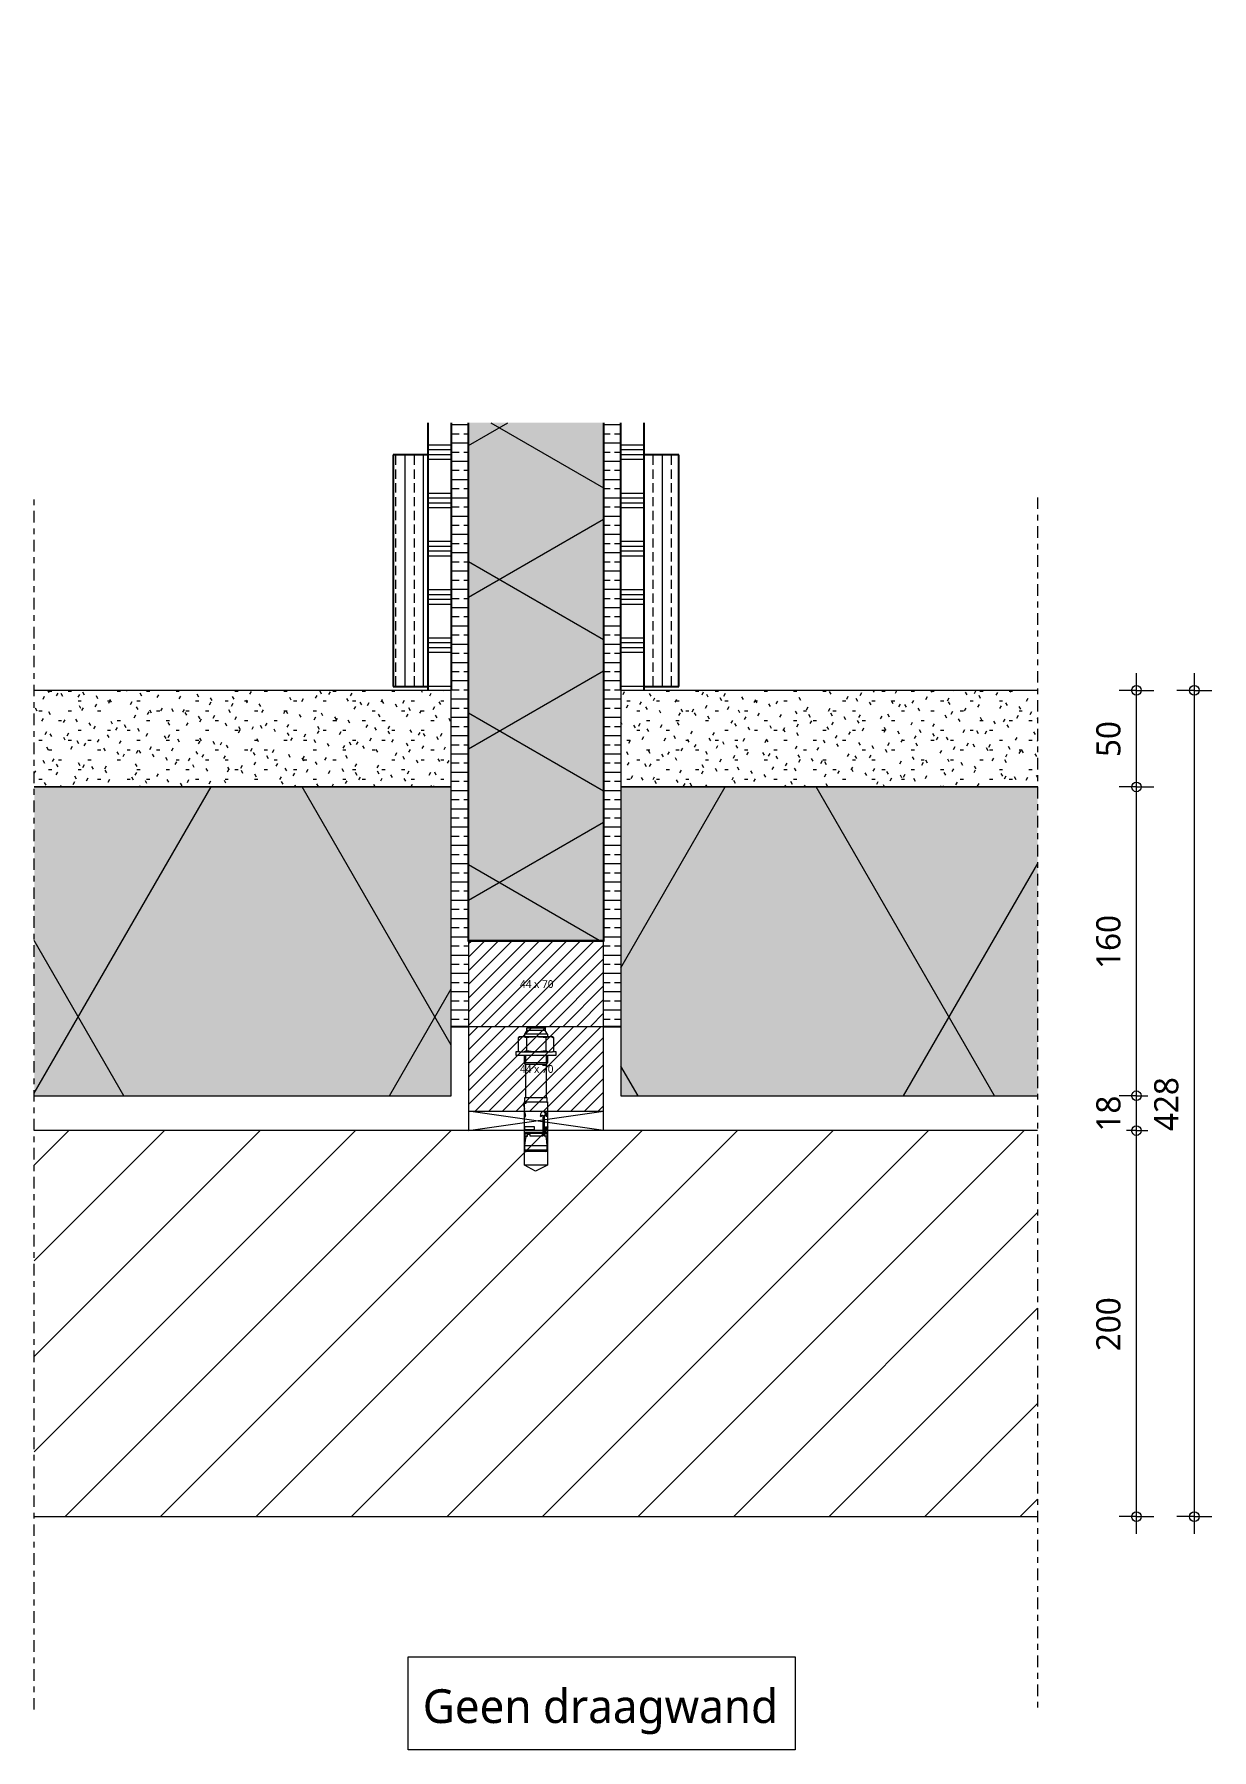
# Model space of a CAD drawing. Header units: millimetres. Extents: x 2927 to 18500, y -7154 to 6447.
# Drawn here: x 16010 to 16620, y -2459 to -1570 of the extents above; entities that cross this region are included whole.
import ezdxf

# ---------------------------------------------------------------- set-up
doc = ezdxf.new("R2010")
doc.units = ezdxf.units.MM
doc.linetypes.add('MV_center', pattern=[15, 6, -3, 3, -3])
for name, color, linetype, lineweight in [('A-ANNO-DIMS', 211, 'Continuous', 13), ('A-ANNO-DIMS-5', 211, 'Continuous', 13), ('A-ANNO-NOTE', 131, 'Continuous', 18), ('A-DETL', 90, 'Continuous', 13), ('A-DETL-GENF', 92, 'Continuous', 18), ('A-DETL-MEDM', 33, 'Continuous', 18), ('G-ANNO-TEXT', 231, 'Continuous', 13)]:
    doc.layers.add(name, color=color, linetype=linetype, lineweight=lineweight)
doc.styles.add('Segoe UI_1', font='segoeui.ttf', dxfattribs={"height": 4})
doc.styles.add('Segoe UI_3', font='segoeui.ttf', dxfattribs={"height": 12.5})
doc.styles.add('Segoe UI_4', font='segoeui.ttf', dxfattribs={"height": 17.5})
doc.dimstyles.new('2_5_mm_4', dxfattribs={"dimscale": 304.8, "dimtxt": 13.092049, "dimasz": 0.016404, "dimexe": 0.029528, "dimexo": 0.0625, "dimgap": 0.014764, "dimtad": 1, "dimdec": 0, "dimzin": 0, "dimdsep": 46, "dimtxsty": 'Segoe UI_3', "dimblk1": 'DOTBLANK', "dimblk2": 'DOTBLANK', "dimsah": 1, "dimcen": 0.09, "dimdle": 0.029528, "dimazin": 0, "dimtfac": 1, "dimtdec": 4, "dimtix": 1, "dimtmove": 0, "dimatfit": 3, "dimfxl": 0.029528, "dimfxlon": 1, "dimtvp": 1, "dimtfill": 1, "dimtolj": 1, "dimtzin": 0, "dimarcsym": 2})
pattern_1 = [(90, (0, 0), (-9.525, 6e-16), []), (90, (4.763, 0), (-9.525, 6e-16), [4.762, -2.381])]
pattern_2 = [(0, (0, 10), (0, 25), []), (0, (0, 12.5), (0, 25), []), (0, (0, 15), (0, 25), []), (0, (0, 17.5), (0, 25), [])]
pattern_3 = [(0, (0, 0), (0, 9.476), []), (0, (0, 4.738), (0, 9.476), [4.738, -2.369])]
pattern_4 = [(0, (0, 0), (20.32, 5.08), [1.676, -13.564, 1.676, -13.564, -81.28]), (0, (0, 0), (20.32, 5.08), [-30.48, 1.676, -28.804, 1.676, -13.564, -35.56]), (0, (0, 0), (20.32, 5.08), [-76.2, 1.676, -8.484, 1.676, -23.724]), (120, (7.62, 2.54), (-14.559409, 15.0576362), [1.676, -13.564, 1.676, -13.564, -81.28]), (120, (7.62, 2.54), (-14.559409, 15.0576362), [-30.48, 1.676, -28.804, 1.676, -13.564, -35.56]), (120, (7.62, 2.54), (-14.559409, 15.0576362), [-76.2, 1.676, -8.484, 1.676, -23.724]), (240, (10.16, 12.7), (-5.760591, -20.1376362), [1.676, -13.564, 1.676, -13.564, -81.28]), (240, (10.16, 12.7), (-5.760591, -20.1376362), [-30.48, 1.676, -28.804, 1.676, -13.564, -35.56]), (240, (10.16, 12.7), (-5.760591, -20.1376362), [-76.2, 1.676, -8.484, 1.676, -23.724])]

# ---------------------------------------------------------------- blocks, each defined once
blk = doc.blocks.new('42_isolatie - Type 1-4084847-Details Domera')
at = {"layer": 'A-DETL-GENF'}
h = blk.add_hatch(color=256, dxfattribs=at)
h.paths.add_polyline_path([(0.28, 0.8), (268.25, 0.8), (268.25, 70.8), (0.28, 70.8)])
h.paths.add_polyline_path([(664.31, 0.8), (711.57, 0.8), (711.57, 70.8), (664.31, 70.8)])
at = {"layer": 'A-DETL-GENF', "lineweight": 13}
h = blk.add_hatch(dxfattribs=at)
h.set_pattern_fill('FP_63', color=256, style=0, pattern_type=2)
h.set_pattern_definition([(60, (32.3, 205.2), (-58.89, 34), []), (120, (32.3, 205.2), (-58.89, -34), [])])
h.paths.add_polyline_path([(0.28, 0.8), (268.25, 0.8), (268.25, 70.8), (0.28, 70.8)])
h.paths.add_polyline_path([(664.31, 0.8), (711.57, 0.8), (711.57, 70.8), (664.31, 70.8)])
at = {"layer": 'A-DETL-GENF'}
for p, q in [((268.25, 70.8), (0.28, 70.8)), ((0.28, 70.8), (0.28, 0.8)), ((0.28, 70.8), (0.28, 0.8)), ((711.57, 0.8), (711.57, 70.8)), ((0.28, 0.8), (268.25, 0.8))]:
    blk.add_line(p, q, dxfattribs=at)
blk = doc.blocks.new('00 hout rechthoekig - 44x70-V315-Details Domera')
at = {"layer": 'A-DETL-GENF', "lineweight": 13}
h = blk.add_hatch(dxfattribs=at)
h.set_pattern_fill('FP_372', color=256, style=0, pattern_type=2)
h.set_pattern_definition([(45, (-16234.834, 2083.764), (-3.5355339, 3.5355339), [])])
h.paths.add_polyline_path([(70, -44), (70, 0), (0, 0), (0, -44)])
at = {"layer": 'A-DETL-MEDM'}
for p, q in [((0, 0), (0, -44)), ((70, -44), (70, 0)), ((0, -44), (70, -44))]:
    blk.add_line(p, q, dxfattribs=at)
blk = doc.blocks.new('00 hout rechthoekig - 44x70-V316-Details Domera')
at = {"layer": 'A-DETL-GENF', "lineweight": 13}
h = blk.add_hatch(dxfattribs=at)
h.set_pattern_fill('FP_373', color=256, style=0, pattern_type=2)
h.set_pattern_definition([(45, (-16234.834, 2039.764), (-3.5355339, 3.5355339), [])])
h.paths.add_polyline_path([(70, -44), (70, 0), (0, 0), (0, -44)])
at = {"layer": 'A-DETL-MEDM'}
for p, q in [((70, 0), (0, 0)), ((0, 0), (0, -44)), ((70, -44), (70, 0)), ((0, -44), (70, -44))]:
    blk.add_line(p, q, dxfattribs=at)
blk = doc.blocks.new('28 snelboutanker 2d - Snelboutanker M12-4446227-Details Domera')
at = {"layer": 'A-DETL-GENF', "lineweight": 5}
for p, q in [((-6, 57), (0.25, 60.18)), ((-6, 57), (6, 57)), ((-6, 24.2), (-6, 57)), ((0.25, 60.18), (6, 57)), ((6, 57), (6, 24.2)), ((-5.87, 49.2), (-5.87, 46.8)), ((5.88, 49.2), (-5.87, 49.2)), ((-5.87, 46.8), (-5.43, 43.15)), ((5.88, 46.8), (-5.87, 46.8)), ((-5.07, 50), (5.08, 50)), ((5.43, 43.15), (5.88, 46.8)), ((5.88, 46.8), (5.88, 49.2)), ((-6, 38.6), (-6.4, 37.2)), ((-4.93, 37.2), (-6.4, 37.2)), ((-5.43, 40.2), (-6, 42)), ((-6, 42), (-4.3, 42)), ((-6, 40.2), (-4.05, 40.2)), ((-6, 38.6), (-4.93, 38.6)), ((-4.21, 40.7), (-5.59, 40.7)), ((-5.47, 37.2), (-5.47, 38.6)), ((-5.43, 43.15), (-5.16, 42)), ((-4.93, 37.2), (-4.93, 38.6)), ((-4.05, 40.2), (-4.62, 42)), ((-4.34, 40.2), (-4.34, 31.64)), ((-4.3, 42), (-3.73, 40.2)), ((-4.05, 31.82), (-4.05, 40.2)), ((-3.73, 40.2), (-3.73, 32.25)), ((-3.64, 40.2), (-3.49, 42)), ((-3.64, 31.69), (-3.64, 40.2)), ((-3.64, 40.2), (6, 40.2)), ((-3.6, 40.7), (5.59, 40.7)), ((-3.49, 42), (3.06, 42)), ((5.9, 38.6), (0.8, 38.6)), ((0.8, 38.6), (0.8, 37.2)), ((0.8, 37.2), (5.9, 37.2)), ((3.06, 42), (3.06, 41.2)), ((3.06, 41.2), (4.81, 41.2)), ((4.41, 42), (4.41, 41.2)), ((6, 42), (4.41, 42)), ((4.81, 41.2), (4.81, 42)), ((5.16, 42), (5.43, 43.15)), ((5.43, 40.2), (6, 42)), ((5.9, 37.2), (5.9, 38.6)), ((-5.27, 31.74), (-4.97, 30.65)), ((-3.73, 32.25), (-4.4, 31.36)), ((5.4, 31.36), (6, 32.25)), ((6.7, 25.2), (6, 28)), ((-5.87, 24.2), (-5.87, 22.2)), ((5.88, 24.2), (-5.87, 24.2)), ((-5.87, 22.2), (5.88, 22.2)), ((-5.5, 22.05), (-5.5, 5)), ((5.5, 22.05), (-5.5, 22.05)), ((1, 24.2), (-5, 24.2)), ((5.3, 24.2), (5.3, 25.2)), ((5.3, 25.2), (6.7, 25.2)), ((5.5, 5), (5.5, 22.05)), ((5.88, 22.2), (5.88, 24.2)), ((-5.5, 5), (-6, 4.13)), ((-6, 0), (-6, 4.13)), ((-6, 4.13), (-6, 0)), ((-6, 4.13), (6, 4.13)), ((-5.5, 5), (5.5, 5)), ((-5.23, 0), (-5.23, 4.13)), ((5.23, 4.13), (5.23, 0)), ((5.5, 5), (6, 4.13)), ((6, 4.13), (6, 0)), ((-10.5, 0), (-10.5, -1.6)), ((10.5, 0), (-10.5, 0)), ((-10.5, -1.6), (-8.5, -1.6)), ((-8.5, -1.6), (-9.19, -2)), ((-9.19, -2), (-9.19, -8.95)), ((8.5, -1.6), (-8.5, -1.6)), ((-5.05, -8.83), (-5.05, -2.3)), ((4.97, -8.83), (4.97, -2.36)), ((9.19, -2), (8.5, -1.6)), ((8.5, -1.6), (10.5, -1.6)), ((9.19, -8.95), (9.19, -2)), ((10.5, -1.6), (10.5, 0)), ((-9.19, -8.95), (-8.5, -9.35)), ((-8.5, -9.35), (8.5, -9.35)), ((-6, -10.73), (-6, -9.35)), ((-6, -10.73), (-4.75, -12.73)), ((-6, -10.73), (6, -10.73)), ((-4.75, -13.83), (-4.75, -12.73)), ((-4.75, -12.73), (4.75, -12.73)), ((-4.75, -13.83), (4.75, -13.83)), ((-4.75, -13.83), (-4.35, -14.85)), ((4.35, -14.85), (-4.35, -14.85)), ((4.35, -14.85), (4.75, -13.83)), ((4.75, -12.73), (6, -10.73)), ((4.75, -12.73), (4.75, -13.83)), ((6, -10.73), (6, -9.35)), ((8.5, -9.35), (9.19, -8.95))]:
    blk.add_line(p, q, dxfattribs=at)
for centre, radius, start, end in [((-5.07, 49.2), 0.8, 90, 180), ((5.08, 49.2), 0.8, 360, 90), ((-5.39, 31.41), 0.356, 71.11798, 209.39158), ((-3.94, 30.98), 1.78, 171.76812, 275.00025), ((-3.29, 31.2), 2.05, 164.60441, 256.26193), ((-2.94, 31.23), 2.1, 195.75734, 250.56196), ((-4.18, 31.08), 1.91, 281.92187, 5.82406), ((-2.57, 31.44), 0.341, 330.65592, 132.48694), ((11.06, 31.47), 5.66, 181.14792, 192.73885), ((7.36, 30.67), 1.88, 193.77756, 223.51892), ((-5.4, 24.8), 0.6, 180, 270.10461), ((-7.39, -5.85), 4.25, 56.56158, 114.99239), ((-7.08, -5.1), 4.25, 240.26752, 298.52799), ((-0.05, -25.78), 24, 77.93264, 102.02312), ((-0.05, 14.64), 24, 257.97688, 282.06736), ((7.39, -5.85), 4.25, 65.00761, 124.70864), ((7.09, -4.82), 4.53, 242.11364, 297.61207)]:
    blk.add_arc(centre, radius, start, end, dxfattribs=at)
for points in [[(-5.27, 31.74), (-4.94, 31.16), (-4.42, 30.8), (-4.34, 31.64)], [(-2.8, 31.69), (-3.16, 31.2), (-3.65, 30.93), (-3.64, 31.69)]]:
    blk.add_open_spline(points, degree=3, dxfattribs=at)
blk = doc.blocks.new('42_isolatie - Type 1-V317-Details Domera')
at = {"layer": 'A-DETL-GENF'}
blk.add_hatch(color=256, dxfattribs=at).paths.add_polyline_path([(216.28, 0.8), (216.28, 160.8), (0.28, 160.8), (0.28, 0.8)])
at = {"layer": 'A-DETL-GENF', "lineweight": 13}
h = blk.add_hatch(dxfattribs=at)
h.set_pattern_fill('FP_48', color=256, style=0, pattern_type=2)
h.set_pattern_definition([(60, (-2360.91, 160.98), (-138.564, 80), []), (120, (-2360.91, 160.98), (-138.564, -80), [])])
h.paths.add_polyline_path([(216.28, 0.8), (216.28, 160.8), (0.28, 160.8), (0.28, 0.8)])
at = {"layer": 'A-DETL-GENF'}
for p, q in [((216.28, 160.8), (0.28, 160.8)), ((0.28, 160.8), (0.28, 0.8)), ((0.28, 160.8), (0.28, 0.8)), ((0.28, 0.8), (216.28, 0.8)), ((0.28, 0.8), (216.28, 0.8))]:
    blk.add_line(p, q, dxfattribs=at)
blk = doc.blocks.new('42_isolatie - Type 1-V318-Details Domera')
at = {"layer": 'A-DETL-GENF'}
blk.add_hatch(color=256, dxfattribs=at).paths.add_polyline_path([(216.28, -0.8), (0.28, -0.8), (0.28, -160.8), (216.28, -160.8)])
at = {"layer": 'A-DETL-GENF', "lineweight": 13}
h = blk.add_hatch(dxfattribs=at)
h.set_pattern_fill('FP_316', color=256, style=0, pattern_type=2)
h.set_pattern_definition([(300, (-2360.91, -160.98), (-138.564, -80), []), (240, (-2360.91, -160.98), (-138.564, 80), [])])
h.paths.add_polyline_path([(216.28, -0.8), (0.28, -0.8), (0.28, -160.8), (216.28, -160.8)])
at = {"layer": 'A-DETL-GENF'}
for p, q in [((216.28, -0.8), (0.28, -0.8)), ((0.28, -0.8), (0.28, -160.8)), ((216.28, -0.8), (0.28, -0.8)), ((0.28, -0.8), (0.28, -160.8)), ((0.28, -160.8), (216.28, -160.8))]:
    blk.add_line(p, q, dxfattribs=at)
blk = doc.blocks.new('NLRS_00_DI_maskeer - Type 1-4235182-Details Domera')
at = {"layer": 'A-DETL-GENF', "linetype": 'MV_center'}
blk.add_line((-100, 0), (528.05, 0), dxfattribs=at)
blk = doc.blocks.new('NLRS_00_DI_maskeer - Type 1-4235184-Details Domera')
at = {"layer": 'A-DETL-GENF', "linetype": 'MV_center'}
blk.add_line((528.05, 0), (-100, 0), dxfattribs=at)
blk = doc.blocks.new('DIMBLOCK441-Details Domera')
at = {"layer": 'A-ANNO-DIMS-5'}
for p, q in [((16581.03, -2137.76), (16572.03, -2137.76)), ((16581.03, -2346.76), (16581.03, -2137.76)), ((16581.03, -2137.76), (16590.03, -2137.76)), ((16581.03, -2337.76), (16572.03, -2337.76)), ((16581.03, -2337.76), (16590.03, -2337.76))]:
    blk.add_line(p, q, dxfattribs=at)
for centre in [(16581.03, -2137.76), (16581.03, -2337.76)]:
    blk.add_circle(centre, 2.5, dxfattribs=at)
at = {"layer": 'A-ANNO-DIMS-5', "color": 0, "insert": (16560.22, -2252.05), "char_height": 12.5, "width": 34.2774, "attachment_point": 1, "rotation": 90, "line_spacing_factor": 1.142579, "style": 'Segoe UI_3', "bg_fill": 3, "box_fill_scale": 1.25, "bg_fill_color": 9, "bg_fill_true_color": 13158600, "bg_fill_transparency": 0}
blk.add_mtext('200', dxfattribs=at)
blk = doc.blocks.new('_DotBlank')
at = {"color": 0, "linetype": 'ByBlock', "lineweight": -2}
blk.add_line((-0.5, 0), (-1, 0), dxfattribs=at)
blk.add_circle((0, 0), 0.5, dxfattribs=at)
blk = doc.blocks.new('DIMBLOCK442-Details Domera')
at = {"layer": 'A-ANNO-DIMS-5'}
for p, q in [((16581.03, -2119.72), (16572.03, -2119.72)), ((16581.03, -2137.76), (16581.03, -2119.72)), ((16581.03, -2119.72), (16590.03, -2119.72)), ((16581.03, -2137.76), (16572.03, -2137.76)), ((16581.03, -2137.76), (16590.03, -2137.76))]:
    blk.add_line(p, q, dxfattribs=at)
for centre in [(16581.03, -2119.72), (16581.03, -2137.76)]:
    blk.add_circle(centre, 2.5, dxfattribs=at)
at = {"layer": 'A-ANNO-DIMS-5', "color": 0, "insert": (16560.22, -2138.26), "char_height": 12.5, "width": 22.8516, "attachment_point": 1, "rotation": 90, "line_spacing_factor": 1.142579, "style": 'Segoe UI_3', "bg_fill": 3, "box_fill_scale": 1.25, "bg_fill_color": 9, "bg_fill_true_color": 13158600, "bg_fill_transparency": 0}
blk.add_mtext('18', dxfattribs=at)
blk = doc.blocks.new('DIMBLOCK443-Details Domera')
at = {"layer": 'A-ANNO-DIMS-5'}
for p, q in [((16581.03, -1959.72), (16572.03, -1959.72)), ((16581.03, -2119.72), (16581.03, -1959.72)), ((16581.03, -1959.72), (16590.03, -1959.72)), ((16581.03, -2119.72), (16572.03, -2119.72)), ((16581.03, -2119.72), (16590.03, -2119.72))]:
    blk.add_line(p, q, dxfattribs=at)
for centre in [(16581.03, -1959.72), (16581.03, -2119.72)]:
    blk.add_circle(centre, 2.5, dxfattribs=at)
at = {"layer": 'A-ANNO-DIMS-5', "color": 0, "insert": (16560.22, -2054), "char_height": 12.5, "width": 34.2774, "attachment_point": 1, "rotation": 90, "line_spacing_factor": 1.142579, "style": 'Segoe UI_3', "bg_fill": 3, "box_fill_scale": 1.25, "bg_fill_color": 9, "bg_fill_true_color": 13158600, "bg_fill_transparency": 0}
blk.add_mtext('160', dxfattribs=at)
blk = doc.blocks.new('DIMBLOCK444-Details Domera')
at = {"layer": 'A-ANNO-DIMS-5'}
for p, q in [((16581.03, -1959.72), (16581.03, -1900.72)), ((16581.03, -1909.72), (16572.03, -1909.72)), ((16581.03, -1909.72), (16590.03, -1909.72)), ((16581.03, -1959.72), (16572.03, -1959.72)), ((16581.03, -1959.72), (16590.03, -1959.72))]:
    blk.add_line(p, q, dxfattribs=at)
for centre in [(16581.03, -1909.72), (16581.03, -1959.72)]:
    blk.add_circle(centre, 2.5, dxfattribs=at)
at = {"layer": 'A-ANNO-DIMS-5', "color": 0, "insert": (16560.22, -1944.24), "char_height": 12.5, "width": 22.8516, "attachment_point": 1, "rotation": 90, "line_spacing_factor": 1.142579, "style": 'Segoe UI_3', "bg_fill": 3, "box_fill_scale": 1.25, "bg_fill_color": 9, "bg_fill_true_color": 13158600, "bg_fill_transparency": 0}
blk.add_mtext('50', dxfattribs=at)
blk = doc.blocks.new('DIMBLOCK445-Details Domera')
at = {"layer": 'A-ANNO-DIMS-5'}
for p, q in [((16611.03, -2346.76), (16611.03, -1900.72)), ((16611.03, -1909.72), (16602.03, -1909.72)), ((16611.03, -1909.72), (16620.03, -1909.72)), ((16611.03, -2337.76), (16602.03, -2337.76)), ((16611.03, -2337.76), (16620.03, -2337.76))]:
    blk.add_line(p, q, dxfattribs=at)
for centre in [(16611.03, -1909.72), (16611.03, -2337.76)]:
    blk.add_circle(centre, 2.5, dxfattribs=at)
at = {"layer": 'A-ANNO-DIMS-5', "color": 0, "insert": (16590.22, -2138.02), "char_height": 12.5, "width": 34.2774, "attachment_point": 1, "rotation": 90, "line_spacing_factor": 1.142579, "style": 'Segoe UI_3', "bg_fill": 3, "box_fill_scale": 1.25, "bg_fill_color": 9, "bg_fill_true_color": 13158600, "bg_fill_transparency": 0}
blk.add_mtext('428', dxfattribs=at)

msp = doc.modelspace()

# ---------------------------------------------------------------- hatches: boundary and pattern name
at = {"layer": 'A-DETL-GENF', "lineweight": 13}
h = msp.add_hatch(dxfattribs=at)
h.set_pattern_fill('FP_144', color=253, style=0, pattern_type=2)
h.set_pattern_definition(pattern_2)
h.paths.add_polyline_path([(16225.83, -1909.72), (16225.83, -1771.08), (16213.83, -1771.08), (16213.83, -1909.72), (16214.99, -1909.72)])
h.paths.add_polyline_path([(16213.83, -1375.02), (16225.83, -1375.02), (16225.83, -1273.76), (16213.83, -1273.76)])
h = msp.add_hatch(dxfattribs=at)
h.set_pattern_fill('FP_144', color=253, style=0, pattern_type=2)
h.set_pattern_definition(pattern_2)
h.paths.add_polyline_path([(16313.83, -1909.72), (16325.83, -1909.72), (16325.83, -1771.08), (16313.83, -1771.08)])
h.paths.add_polyline_path([(16313.83, -1375.02), (16325.83, -1375.02), (16325.83, -1273.76), (16313.83, -1273.76), (16313.83, -1283.76)])
h = msp.add_hatch(dxfattribs=at)
h.set_pattern_fill('FP_4', color=250, style=0, pattern_type=2)
h.set_pattern_definition(pattern_3)
h.paths.add_polyline_path([(16225.83, -2083.76), (16234.83, -2083.76), (16234.83, -1771.08), (16225.83, -1771.08), (16225.83, -2039.76)])
h.paths.add_polyline_path([(16225.83, -1375.02), (16234.83, -1375.02), (16234.83, -1283.76), (16225.83, -1283.76)])
h = msp.add_hatch(dxfattribs=at)
h.set_pattern_fill('FP_4', color=250, style=0, pattern_type=2)
h.set_pattern_definition(pattern_3)
h.paths.add_polyline_path([(16304.83, -2083.76), (16313.83, -2083.76), (16313.83, -1771.08), (16304.83, -1771.08), (16304.83, -2039.76)])
h.paths.add_polyline_path([(16304.83, -1375.02), (16313.83, -1375.02), (16313.83, -1283.76), (16304.83, -1283.76)])
h = msp.add_hatch(dxfattribs=at)
h.set_pattern_fill('FP_253', color=250, style=0, pattern_type=2)
h.set_pattern_definition(pattern_1)
h.paths.add_polyline_path([(16213.83, -1907.72), (16213.83, -1787.72), (16195.83, -1787.72), (16195.83, -1907.72)])
h = msp.add_hatch(dxfattribs=at)
h.set_pattern_fill('FP_253', color=250, style=0, pattern_type=2)
h.set_pattern_definition(pattern_1)
h.paths.add_polyline_path([(16343.83, -1907.72), (16343.83, -1787.72), (16325.83, -1787.72), (16325.83, -1907.72)])
h = msp.add_hatch(dxfattribs=at)
h.set_pattern_fill('FP_5', color=253, style=0, pattern_type=2)
h.set_pattern_definition(pattern_4)
h.paths.add_polyline_path([(16009.83, -1959.72), (16225.83, -1959.72), (16225.83, -1909.72), (16009.83, -1909.72)])
h = msp.add_hatch(dxfattribs=at)
h.set_pattern_fill('FP_5', color=253, style=0, pattern_type=2)
h.set_pattern_definition(pattern_4)
h.paths.add_polyline_path([(16529.83, -1959.72), (16529.83, -1909.72), (16313.83, -1909.72), (16313.83, -1959.72)])
h = msp.add_hatch(dxfattribs=at)
h.set_pattern_fill('FP_248', color=250, style=0, pattern_type=2)
h.set_pattern_definition([(45, (0, 0), (-24.74874, 24.74874), [])])
h.paths.add_polyline_path([(16529.83, -2337.76), (16529.83, -2137.76), (16009.83, -2137.76), (16009.83, -2337.76)])

# ---------------------------------------------------------------- linework, layer by layer
at = {"layer": 'A-DETL', "lineweight": 25}
for p, q in [((16213.83, -1771.08), (16213.83, -1909.72)), ((16225.83, -1771.08), (16225.83, -1909.72)), ((16234.83, -2039.76), (16234.83, -1771.08)), ((16304.83, -1771.08), (16304.83, -2039.76)), ((16313.83, -1909.72), (16313.83, -1771.08)), ((16325.83, -1909.72), (16325.83, -1771.08)), ((16213.83, -1787.72), (16195.83, -1787.72)), ((16195.83, -1787.72), (16195.83, -1907.72)), ((16343.83, -1787.72), (16325.83, -1787.72)), ((16343.83, -1907.72), (16343.83, -1787.72)), ((16195.83, -1907.72), (16213.83, -1907.72)), ((16325.83, -1907.72), (16343.83, -1907.72)), ((16225.83, -2083.76), (16234.83, -2083.76)), ((16304.83, -2083.76), (16313.83, -2083.76))]:
    msp.add_line(p, q, dxfattribs=at)
at = {"layer": 'A-DETL', "lineweight": 18}
for p, q in [((16225.83, -1909.72), (16009.83, -1909.72)), ((16225.83, -1959.72), (16225.83, -1909.72)), ((16529.83, -1909.72), (16313.83, -1909.72)), ((16313.83, -1909.72), (16313.83, -1959.72)), ((16009.83, -1959.72), (16225.83, -1959.72)), ((16313.83, -1959.72), (16529.83, -1959.72)), ((16234.83, -2127.76), (16234.83, -2137.76)), ((16234.83, -2137.76), (16304.83, -2127.76)), ((16304.83, -2137.76), (16234.83, -2127.76)), ((16304.83, -2137.76), (16304.83, -2127.76)), ((16529.83, -2137.76), (16009.83, -2137.76)), ((16009.83, -2337.76), (16529.83, -2337.76))]:
    msp.add_line(p, q, dxfattribs=at)
at = {"layer": 'G-ANNO-TEXT', "color": 1, "flags": 128}
msp.add_lwpolyline([(16203.65, -2410.41), (16404.2, -2410.41), (16404.2, -2458.51), (16203.65, -2458.51)], close=True, dxfattribs=at)

# ---------------------------------------------------------------- block references
at = {"layer": 'A-DETL-GENF'}
for name, p, rotation in [('42_isolatie - Type 1-4084847-Details Domera', (16305.63, -2039.33), 89.99999999999991), ('42_isolatie - Type 1-V318-Details Domera', (16226.11, -2120.52), 180)]:
    msp.add_blockref(name, p, dxfattribs=dict(at, rotation=rotation))
at = {"layer": 'A-DETL-GENF', "linetype": 'MV_center'}
for name, p, rotation in [('NLRS_00_DI_maskeer - Type 1-4235182-Details Domera', (16009.83, -2337.76), 89.99999999999991), ('NLRS_00_DI_maskeer - Type 1-4235184-Details Domera', (16529.83, -2337.76), 90.0000000000001)]:
    msp.add_blockref(name, p, dxfattribs=dict(at, rotation=rotation))
at = {"layer": 'A-DETL-GENF'}
msp.add_blockref('42_isolatie - Type 1-V317-Details Domera', (16313.56, -2120.52), dxfattribs=at)
at = {"layer": 'A-DETL-GENF', "lineweight": 5, "rotation": 180}
msp.add_blockref('28 snelboutanker 2d - Snelboutanker M12-4446227-Details Domera', (16269.83, -2098.61), dxfattribs=at)
at = {"layer": 'A-DETL-MEDM'}
for name, p in [('00 hout rechthoekig - 44x70-V316-Details Domera', (16234.83, -2039.76)), ('00 hout rechthoekig - 44x70-V315-Details Domera', (16234.83, -2083.76))]:
    msp.add_blockref(name, p, dxfattribs=at)

# ---------------------------------------------------------------- texts
at = {"layer": 'A-ANNO-NOTE', "lineweight": 13, "char_height": 4, "width": 23.6498, "attachment_point": 1, "style": 'Segoe UI_1'}
for insert in [(16261.53, -2059.85), (16261.53, -2103.85)]:
    msp.add_mtext('44 x 70', dxfattribs=dict(at, insert=insert))
at = {"layer": 'G-ANNO-TEXT', "color": 1, "insert": (16211.15, -2427.2), "char_height": 17.5, "width": 224.4725, "attachment_point": 1, "style": 'Segoe UI_4'}
msp.add_mtext('Geen draagwand', dxfattribs=at)

# ---------------------------------------------------------------- dimensions: what is measured, and where the dimension line sits
at = {"layer": 'A-ANNO-DIMS'}
dim = msp.add_linear_dim(base=(16581.03, -2137.76), p1=(16572.03, -2337.76), p2=(16572.03, -2137.76), angle=90, dimstyle='2_5_mm_4', override={"dimpost": '<>', "dimfxl": 200}, dxfattribs=at)
dim.commit()
dim.dimension.update_dxf_attribs({"geometry": 'DIMBLOCK441-Details Domera', "text_midpoint": (16570.06, -2237.76)})

# ---------------------------------------------------------------- next in the draw order: dimensions: what is measured, and where the dimension line sits
dim = msp.add_linear_dim(base=(16581.03, -2119.72), p1=(16572.03, -2137.76), p2=(16572.03, -2119.72), angle=90, dimstyle='2_5_mm_4', override={"dimpost": '<>', "dimfxl": 18.047865}, dxfattribs=at)
dim.commit()
dim.dimension.update_dxf_attribs({"geometry": 'DIMBLOCK442-Details Domera', "text_midpoint": (16570.04, -2128.74)})

# ---------------------------------------------------------------- next in the draw order: dimensions: what is measured, and where the dimension line sits
dim = msp.add_linear_dim(base=(16581.03, -1959.72), p1=(16572.03, -2119.72), p2=(16572.03, -1959.72), angle=90, dimstyle='2_5_mm_4', override={"dimpost": '<>', "dimfxl": 160}, dxfattribs=at)
dim.commit()
dim.dimension.update_dxf_attribs({"geometry": 'DIMBLOCK443-Details Domera', "text_midpoint": (16570.03, -2039.72)})

# ---------------------------------------------------------------- next in the draw order: dimensions: what is measured, and where the dimension line sits
dim = msp.add_linear_dim(base=(16581.03, -1909.72), p1=(16572.03, -1959.72), p2=(16572.03, -1909.72), angle=90, dimstyle='2_5_mm_4', override={"dimpost": '<>', "dimfxl": 50}, dxfattribs=at)
dim.commit()
dim.dimension.update_dxf_attribs({"geometry": 'DIMBLOCK444-Details Domera', "text_midpoint": (16570.06, -1934.72)})

# ---------------------------------------------------------------- next in the draw order: dimensions: what is measured, and where the dimension line sits
dim = msp.add_linear_dim(base=(16611.03, -1909.72), p1=(16602.03, -2337.76), p2=(16602.03, -1909.72), angle=90, dimstyle='2_5_mm_4', override={"dimpost": '<>', "dimfxl": 428.047865}, dxfattribs=at)
dim.commit()
dim.dimension.update_dxf_attribs({"geometry": 'DIMBLOCK445-Details Domera', "text_midpoint": (16600.07, -2123.74)})

doc.saveas('drawing.dxf')
